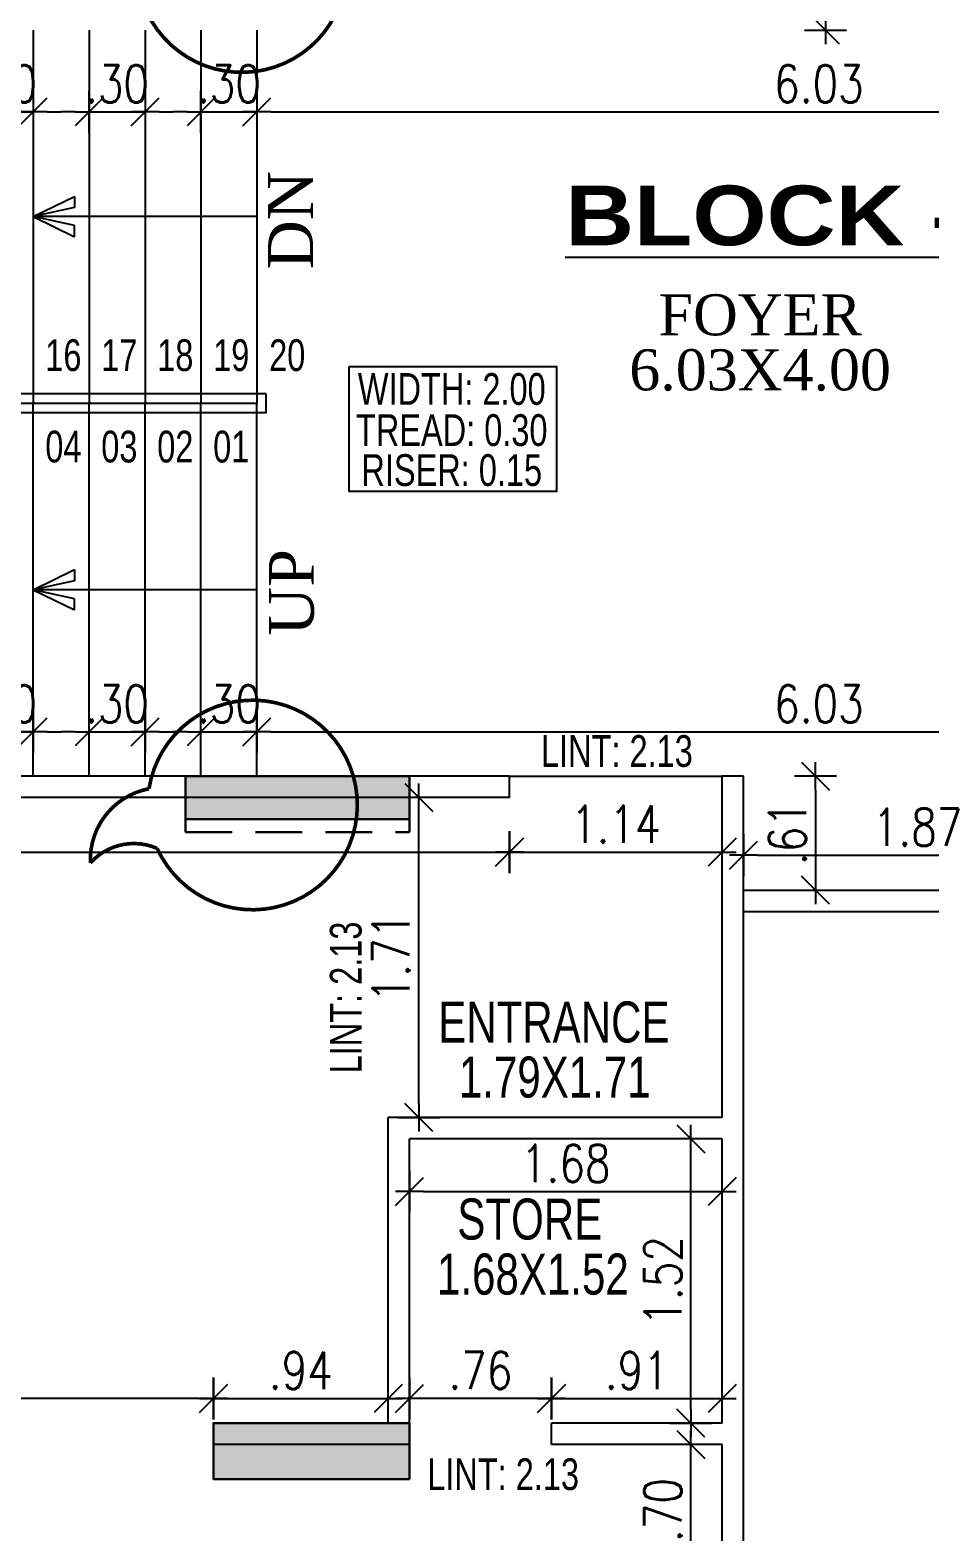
# Model space of a CAD drawing. Header units: inches. Extents: x 14331 to 14549, y 2557 to 2714.
# Drawn here: x 14392.74 to 14397.56, y 2588.55 to 2596.61 of the extents above; entities that cross this region are included whole.
import ezdxf
from ezdxf.enums import TextEntityAlignment as Align

# ---------------------------------------------------------------- set-up
doc = ezdxf.new("R2010")
doc.units = ezdxf.units.IN
doc.header["$LTSCALE"] = 0.25
doc.header["$MEASUREMENT"] = 0
doc.header["$PDMODE"] = 35
doc.linetypes.add('DASHEDX2', pattern=[1.5, 1, -0.5])
for name, color, linetype in [('dimension', 7, 'Continuous'), ('edge back', 34, 'Continuous'), ('proj-internal', 1, 'DASHEDX2'), ('Stair', 34, 'Continuous'), ('steel', 251, 'Continuous'), ('text', 7, 'Continuous'), ('text-large', 7, 'Continuous'), ('text-small', 7, 'Continuous'), ('wall', 7, 'Continuous'), ('WORK TEX', 6, 'Continuous')]:
    doc.layers.add(name, color=color, linetype=linetype)
doc.layers.add('P-COL', color=7, linetype='Continuous', lineweight=30)
doc.layers.add('P-COLHAT', color=8, linetype='Continuous', lineweight=25)
doc.styles.add('ARIAL', font='TIMES_0.TTF')
doc.styles.add('ARL', font='swisscl_0.ttf')
doc.styles.add('B', font='ARIBLK_0.TTF')
doc.styles.add('romans', font='romans.shx', dxfattribs={"width": 0.8})
doc.styles.add('TIME', font='TIMES_0.TTF')
doc.dimstyles.new('minitick-100', dxfattribs={"dimscale": 0.1, "dimtxt": 2, "dimasz": 0.75, "dimexe": 0.03125, "dimexo": 0.25, "dimgap": 0.5, "dimtad": 1, "dimzin": 4, "dimdsep": 46, "dimtxsty": 'romans', "dimblk1": 'MINITICK', "dimblk2": 'MINITICK', "dimsah": 1, "dimcen": 1, "dimse1": 1, "dimse2": 1, "dimclrd": 252, "dimclre": 256, "dimclrt": 256, "dimadec": 3, "dimazin": 0, "dimtfac": 0.8, "dimtix": 1, "dimtmove": 2, "dimatfit": 3, "dimfxl": 0, "dimtolj": 1, "dimtzin": 3, "dimarcsym": 0})

# ---------------------------------------------------------------- blocks, each defined once
blk = doc.blocks.new('BLC-A')
at = {"layer": 'P-COLHAT', "lineweight": 30}
for points in [[(-0.15, 3.3523), (-0.15, 3.5823), (1.05, 3.5823), (1.05, 3.3523)], [(1.05, -0.1857), (1.05, 0.1143), (0, 0.1143), (0, -0.1857)]]:
    blk.add_hatch(color=256, dxfattribs=at).paths.add_polyline_path(points)
at = {"layer": 'P-COL'}
for points in [[(-0.15, 3.3523), (-0.15, 3.5823), (1.05, 3.5823), (1.05, 3.3523)], [(1.05, -0.1857), (1.05, 0.1143), (0, 0.1143), (0, -0.1857)]]:
    blk.add_lwpolyline(points, close=True, dxfattribs=at)
blk = doc.blocks.new('MINITICK')
at = {"color": 7}
for p, q in [((0, -1.5), (0, 1.5)), ((1, 1), (-1, -1)), ((-1, 0), (1, 0))]:
    blk.add_line(p, q, dxfattribs=at)
blk = doc.blocks.new('*D80')
at = {"layer": 'Defpoints', "color": 0, "ltscale": 10, "transparency": 16777216}
for p in [(14392.4522, 2596.4318), (14392.7522, 2596.4318), (14392.7522, 2596.1679)]:
    blk.add_point(p, dxfattribs=at)
at = {"layer": 'dimension', "color": 252, "lineweight": -2, "ltscale": 10, "transparency": 16777216}
for p, q in [((14392.3772, 2596.1679), (14392.3022, 2596.1679)), ((14392.4522, 2596.1679), (14392.7522, 2596.1679)), ((14392.8272, 2596.1679), (14392.9022, 2596.1679))]:
    blk.add_line(p, q, dxfattribs=at)
at = {"layer": 'dimension', "color": 252, "lineweight": -2, "ltscale": 10, "transparency": 16777216, "xscale": 0.07500000000000001, "yscale": 0.07500000000000001, "zscale": 0.07500000000000001}
blk.add_blockref('MINITICK', (14392.4522, 2596.1679), dxfattribs=at)
at = {"layer": 'dimension', "color": 252, "lineweight": -2, "ltscale": 10, "transparency": 16777216, "xscale": 0.07500000000000001, "yscale": 0.07500000000000001, "zscale": 0.07500000000000001, "rotation": 180}
blk.add_blockref('MINITICK', (14392.7522, 2596.1679), dxfattribs=at)
at = {"layer": 'dimension', "ltscale": 10, "transparency": 16777216, "insert": (14392.6022, 2596.3179), "char_height": 0.2, "attachment_point": 5, "style": 'romans'}
blk.add_mtext('\\A1;.30', dxfattribs=at)
blk = doc.blocks.new('*D81')
at = {"layer": 'Defpoints', "color": 0, "ltscale": 10, "transparency": 16777216}
for p in [(14393.0522, 2596.4318), (14393.3522, 2596.4318), (14393.3522, 2596.1679)]:
    blk.add_point(p, dxfattribs=at)
at = {"layer": 'dimension', "color": 252, "lineweight": -2, "ltscale": 10, "transparency": 16777216}
for p, q in [((14392.9772, 2596.1679), (14392.9022, 2596.1679)), ((14393.0522, 2596.1679), (14393.3522, 2596.1679)), ((14393.4272, 2596.1679), (14393.5022, 2596.1679))]:
    blk.add_line(p, q, dxfattribs=at)
at = {"layer": 'dimension', "color": 252, "lineweight": -2, "ltscale": 10, "transparency": 16777216, "xscale": 0.07500000000000001, "yscale": 0.07500000000000001, "zscale": 0.07500000000000001}
blk.add_blockref('MINITICK', (14393.0522, 2596.1679), dxfattribs=at)
at = {"layer": 'dimension', "color": 252, "lineweight": -2, "ltscale": 10, "transparency": 16777216, "xscale": 0.07500000000000001, "yscale": 0.07500000000000001, "zscale": 0.07500000000000001, "rotation": 180}
blk.add_blockref('MINITICK', (14393.3522, 2596.1679), dxfattribs=at)
at = {"layer": 'dimension', "ltscale": 10, "transparency": 16777216, "insert": (14393.2022, 2596.3179), "char_height": 0.2, "attachment_point": 5, "style": 'romans'}
blk.add_mtext('\\A1;.30', dxfattribs=at)
blk = doc.blocks.new('*D82')
at = {"layer": 'Defpoints', "color": 0, "ltscale": 10, "transparency": 16777216}
for p in [(14393.6522, 2596.4318), (14393.9522, 2596.4318), (14393.9522, 2596.1679)]:
    blk.add_point(p, dxfattribs=at)
at = {"layer": 'dimension', "color": 252, "lineweight": -2, "ltscale": 10, "transparency": 16777216}
for p, q in [((14393.5772, 2596.1679), (14393.5022, 2596.1679)), ((14393.6522, 2596.1679), (14393.9522, 2596.1679)), ((14394.0272, 2596.1679), (14394.1022, 2596.1679))]:
    blk.add_line(p, q, dxfattribs=at)
at = {"layer": 'dimension', "color": 252, "lineweight": -2, "ltscale": 10, "transparency": 16777216, "xscale": 0.07500000000000001, "yscale": 0.07500000000000001, "zscale": 0.07500000000000001}
blk.add_blockref('MINITICK', (14393.6522, 2596.1679), dxfattribs=at)
at = {"layer": 'dimension', "color": 252, "lineweight": -2, "ltscale": 10, "transparency": 16777216, "xscale": 0.07500000000000001, "yscale": 0.07500000000000001, "zscale": 0.07500000000000001, "rotation": 180}
blk.add_blockref('MINITICK', (14393.9522, 2596.1679), dxfattribs=at)
at = {"layer": 'dimension', "ltscale": 10, "transparency": 16777216, "insert": (14393.8022, 2596.3179), "char_height": 0.2, "attachment_point": 5, "style": 'romans'}
blk.add_mtext('\\A1;.30', dxfattribs=at)
blk = doc.blocks.new('*D89')
at = {"layer": 'Defpoints', "color": 0, "ltscale": 10, "transparency": 16777216}
for p in [(14392.4522, 2593.1072), (14392.7522, 2593.1072), (14392.7522, 2592.8433)]:
    blk.add_point(p, dxfattribs=at)
at = {"layer": 'dimension', "color": 252, "lineweight": -2, "ltscale": 10, "transparency": 16777216}
for p, q in [((14392.3772, 2592.8433), (14392.3022, 2592.8433)), ((14392.4522, 2592.8433), (14392.7522, 2592.8433)), ((14392.8272, 2592.8433), (14392.9022, 2592.8433))]:
    blk.add_line(p, q, dxfattribs=at)
at = {"layer": 'dimension', "color": 252, "lineweight": -2, "ltscale": 10, "transparency": 16777216, "xscale": 0.07500000000000001, "yscale": 0.07500000000000001, "zscale": 0.07500000000000001}
blk.add_blockref('MINITICK', (14392.4522, 2592.8433), dxfattribs=at)
at = {"layer": 'dimension', "color": 252, "lineweight": -2, "ltscale": 10, "transparency": 16777216, "xscale": 0.07500000000000001, "yscale": 0.07500000000000001, "zscale": 0.07500000000000001, "rotation": 180}
blk.add_blockref('MINITICK', (14392.7522, 2592.8433), dxfattribs=at)
at = {"layer": 'dimension', "ltscale": 10, "transparency": 16777216, "insert": (14392.6022, 2592.9933), "char_height": 0.2, "attachment_point": 5, "style": 'romans'}
blk.add_mtext('\\A1;.30', dxfattribs=at)
blk = doc.blocks.new('*D90')
at = {"layer": 'Defpoints', "color": 0, "ltscale": 10, "transparency": 16777216}
for p in [(14393.0522, 2593.1072), (14393.3522, 2593.1072), (14393.3522, 2592.8433)]:
    blk.add_point(p, dxfattribs=at)
at = {"layer": 'dimension', "color": 252, "lineweight": -2, "ltscale": 10, "transparency": 16777216}
for p, q in [((14392.9772, 2592.8433), (14392.9022, 2592.8433)), ((14393.0522, 2592.8433), (14393.3522, 2592.8433)), ((14393.4272, 2592.8433), (14393.5022, 2592.8433))]:
    blk.add_line(p, q, dxfattribs=at)
at = {"layer": 'dimension', "color": 252, "lineweight": -2, "ltscale": 10, "transparency": 16777216, "xscale": 0.07500000000000001, "yscale": 0.07500000000000001, "zscale": 0.07500000000000001}
blk.add_blockref('MINITICK', (14393.0522, 2592.8433), dxfattribs=at)
at = {"layer": 'dimension', "color": 252, "lineweight": -2, "ltscale": 10, "transparency": 16777216, "xscale": 0.07500000000000001, "yscale": 0.07500000000000001, "zscale": 0.07500000000000001, "rotation": 180}
blk.add_blockref('MINITICK', (14393.3522, 2592.8433), dxfattribs=at)
at = {"layer": 'dimension', "ltscale": 10, "transparency": 16777216, "insert": (14393.2022, 2592.9933), "char_height": 0.2, "attachment_point": 5, "style": 'romans'}
blk.add_mtext('\\A1;.30', dxfattribs=at)
blk = doc.blocks.new('*D91')
at = {"layer": 'Defpoints', "color": 0, "ltscale": 10, "transparency": 16777216}
for p in [(14393.6522, 2593.1072), (14393.9522, 2593.1072), (14393.9522, 2592.8433)]:
    blk.add_point(p, dxfattribs=at)
at = {"layer": 'dimension', "color": 252, "lineweight": -2, "ltscale": 10, "transparency": 16777216}
for p, q in [((14393.5772, 2592.8433), (14393.5022, 2592.8433)), ((14393.6522, 2592.8433), (14393.9522, 2592.8433)), ((14394.0272, 2592.8433), (14394.1022, 2592.8433))]:
    blk.add_line(p, q, dxfattribs=at)
at = {"layer": 'dimension', "color": 252, "lineweight": -2, "ltscale": 10, "transparency": 16777216, "xscale": 0.07500000000000001, "yscale": 0.07500000000000001, "zscale": 0.07500000000000001}
blk.add_blockref('MINITICK', (14393.6522, 2592.8433), dxfattribs=at)
at = {"layer": 'dimension', "color": 252, "lineweight": -2, "ltscale": 10, "transparency": 16777216, "xscale": 0.07500000000000001, "yscale": 0.07500000000000001, "zscale": 0.07500000000000001, "rotation": 180}
blk.add_blockref('MINITICK', (14393.9522, 2592.8433), dxfattribs=at)
at = {"layer": 'dimension', "ltscale": 10, "transparency": 16777216, "insert": (14393.8022, 2592.9933), "char_height": 0.2, "attachment_point": 5, "style": 'romans'}
blk.add_mtext('\\A1;.30', dxfattribs=at)
blk = doc.blocks.new('*D93')
at = {"layer": 'Defpoints', "color": 0, "ltscale": 10, "transparency": 16777216}
for p in [(14396.5604, 2597.2162), (14396.5604, 2596.6065), (14397.001, 2596.6065)]:
    blk.add_point(p, dxfattribs=at)
at = {"layer": 'dimension', "color": 252, "lineweight": -2, "ltscale": 10, "transparency": 16777216}
blk.add_line((14397.001, 2597.1412), (14397.001, 2596.6815), dxfattribs=at)
at = {"layer": 'dimension', "color": 252, "lineweight": -2, "ltscale": 10, "transparency": 16777216, "xscale": 0.07500000000000001, "yscale": 0.07500000000000001, "zscale": 0.07500000000000001}
for p, rotation in [((14397.001, 2597.2162), 90), ((14397.001, 2596.6065), 270)]:
    blk.add_blockref('MINITICK', p, dxfattribs=dict(at, rotation=rotation))
at = {"layer": 'dimension', "ltscale": 10, "transparency": 16777216, "insert": (14396.851, 2596.9114), "char_height": 0.2, "attachment_point": 5, "rotation": 90, "style": 'romans'}
blk.add_mtext('\\A1;.61', dxfattribs=at)
blk = doc.blocks.new('*D170')
at = {"layer": 'Defpoints', "color": 0, "ltscale": 10, "transparency": 16777216}
for p in [(14399.9784, 2594.1692), (14393.9522, 2593.91), (14399.9784, 2592.8433)]:
    blk.add_point(p, dxfattribs=at)
at = {"layer": 'dimension', "color": 252, "lineweight": -2, "ltscale": 10, "transparency": 16777216}
blk.add_line((14394.0272, 2592.8433), (14399.9034, 2592.8433), dxfattribs=at)
at = {"layer": 'dimension', "color": 252, "lineweight": -2, "ltscale": 10, "transparency": 16777216, "xscale": 0.07500000000000001, "yscale": 0.07500000000000001, "zscale": 0.07500000000000001, "rotation": 180}
blk.add_blockref('MINITICK', (14393.9522, 2592.8433), dxfattribs=at)
at = {"layer": 'dimension', "color": 252, "lineweight": -2, "ltscale": 10, "transparency": 16777216, "xscale": 0.07500000000000001, "yscale": 0.07500000000000001, "zscale": 0.07500000000000001}
blk.add_blockref('MINITICK', (14399.9784, 2592.8433), dxfattribs=at)
at = {"layer": 'dimension', "ltscale": 10, "transparency": 16777216, "insert": (14396.9653, 2592.9933), "char_height": 0.2, "attachment_point": 5, "style": 'romans'}
blk.add_mtext('\\A1;6.03', dxfattribs=at)
blk = doc.blocks.new('*D183')
at = {"layer": 'Defpoints', "color": 0, "ltscale": 10, "transparency": 16777216}
for p in [(14399.9784, 2596.1679), (14393.9522, 2595.1776), (14399.9784, 2595.1774)]:
    blk.add_point(p, dxfattribs=at)
at = {"layer": 'dimension', "color": 252, "lineweight": -2, "ltscale": 10, "transparency": 16777216}
blk.add_line((14394.0272, 2596.1679), (14399.9034, 2596.1679), dxfattribs=at)
at = {"layer": 'dimension', "color": 252, "lineweight": -2, "ltscale": 10, "transparency": 16777216, "xscale": 0.07500000000000001, "yscale": 0.07500000000000001, "zscale": 0.07500000000000001, "rotation": 180}
blk.add_blockref('MINITICK', (14393.9522, 2596.1679), dxfattribs=at)
at = {"layer": 'dimension', "color": 252, "lineweight": -2, "ltscale": 10, "transparency": 16777216, "xscale": 0.07500000000000001, "yscale": 0.07500000000000001, "zscale": 0.07500000000000001}
blk.add_blockref('MINITICK', (14399.9784, 2596.1679), dxfattribs=at)
at = {"layer": 'dimension', "ltscale": 10, "transparency": 16777216, "insert": (14396.9653, 2596.3179), "char_height": 0.2, "attachment_point": 5, "style": 'romans'}
blk.add_mtext('\\A1;6.03', dxfattribs=at)
blk = doc.blocks.new('*D191')
at = {"layer": 'Defpoints', "color": 0, "ltscale": 10, "transparency": 16777216}
for p in [(14388.5192, 2592.4906), (14395.3061, 2592.4906), (14395.3061, 2592.1977)]:
    blk.add_point(p, dxfattribs=at)
at = {"layer": 'dimension', "color": 252, "lineweight": -2, "ltscale": 10, "transparency": 16777216}
blk.add_line((14388.5942, 2592.1977), (14395.2311, 2592.1977), dxfattribs=at)
at = {"layer": 'dimension', "color": 252, "lineweight": -2, "ltscale": 10, "transparency": 16777216, "xscale": 0.07500000000000001, "yscale": 0.07500000000000001, "zscale": 0.07500000000000001, "rotation": 180}
blk.add_blockref('MINITICK', (14388.5192, 2592.1977), dxfattribs=at)
at = {"layer": 'dimension', "color": 252, "lineweight": -2, "ltscale": 10, "transparency": 16777216, "xscale": 0.07500000000000001, "yscale": 0.07500000000000001, "zscale": 0.07500000000000001}
blk.add_blockref('MINITICK', (14395.3061, 2592.1977), dxfattribs=at)
at = {"layer": 'dimension', "ltscale": 10, "transparency": 16777216, "insert": (14391.9126, 2592.3477), "char_height": 0.2, "attachment_point": 5, "style": 'romans'}
blk.add_mtext('\\A1;6.79', dxfattribs=at)
blk = doc.blocks.new('*D192')
at = {"layer": 'Defpoints', "color": 0, "ltscale": 10, "transparency": 16777216}
for p in [(14395.3061, 2592.4906), (14396.4461, 2592.4906), (14396.4461, 2592.1977)]:
    blk.add_point(p, dxfattribs=at)
at = {"layer": 'dimension', "color": 252, "lineweight": -2, "ltscale": 10, "transparency": 16777216}
blk.add_line((14395.3811, 2592.1977), (14396.3711, 2592.1977), dxfattribs=at)
at = {"layer": 'dimension', "color": 252, "lineweight": -2, "ltscale": 10, "transparency": 16777216, "xscale": 0.07500000000000001, "yscale": 0.07500000000000001, "zscale": 0.07500000000000001, "rotation": 180}
blk.add_blockref('MINITICK', (14395.3061, 2592.1977), dxfattribs=at)
at = {"layer": 'dimension', "color": 252, "lineweight": -2, "ltscale": 10, "transparency": 16777216, "xscale": 0.07500000000000001, "yscale": 0.07500000000000001, "zscale": 0.07500000000000001}
blk.add_blockref('MINITICK', (14396.4461, 2592.1977), dxfattribs=at)
at = {"layer": 'dimension', "ltscale": 10, "transparency": 16777216, "insert": (14395.8761, 2592.3477), "char_height": 0.2, "attachment_point": 5, "style": 'romans'}
blk.add_mtext('\\A1;1.14', dxfattribs=at)
blk = doc.blocks.new('*D193')
at = {"layer": 'Defpoints', "color": 0, "ltscale": 10, "transparency": 16777216}
for p in [(14394.8202, 2592.4906), (14395.0377, 2592.4906), (14394.9322, 2590.7757)]:
    blk.add_point(p, dxfattribs=at)
at = {"layer": 'dimension', "color": 252, "lineweight": -2, "ltscale": 10, "transparency": 16777216}
blk.add_line((14394.8202, 2590.8507), (14394.8202, 2592.4156), dxfattribs=at)
at = {"layer": 'dimension', "color": 252, "lineweight": -2, "ltscale": 10, "transparency": 16777216, "xscale": 0.07500000000000001, "yscale": 0.07500000000000001, "zscale": 0.07500000000000001}
for p, rotation in [((14394.8202, 2592.4906), 90), ((14394.8202, 2590.7757), 270)]:
    blk.add_blockref('MINITICK', p, dxfattribs=dict(at, rotation=rotation))
at = {"layer": 'dimension', "ltscale": 10, "transparency": 16777216, "insert": (14394.6702, 2591.6332), "char_height": 0.2, "attachment_point": 5, "rotation": 90, "style": 'romans'}
blk.add_mtext('\\A1;1.71', dxfattribs=at)
blk = doc.blocks.new('*D194')
at = {"layer": 'Defpoints', "color": 0, "ltscale": 10, "transparency": 16777216}
for p in [(14396.5604, 2592.605), (14396.5604, 2591.9952), (14396.9464, 2591.9952)]:
    blk.add_point(p, dxfattribs=at)
at = {"layer": 'dimension', "color": 252, "lineweight": -2, "ltscale": 10, "transparency": 16777216}
blk.add_line((14396.9464, 2592.53), (14396.9464, 2592.0702), dxfattribs=at)
at = {"layer": 'dimension', "color": 252, "lineweight": -2, "ltscale": 10, "transparency": 16777216, "xscale": 0.07500000000000001, "yscale": 0.07500000000000001, "zscale": 0.07500000000000001}
for p, rotation in [((14396.9464, 2592.605), 90), ((14396.9464, 2591.9952), 270)]:
    blk.add_blockref('MINITICK', p, dxfattribs=dict(at, rotation=rotation))
at = {"layer": 'dimension', "ltscale": 10, "transparency": 16777216, "insert": (14396.7964, 2592.3001), "char_height": 0.2, "attachment_point": 5, "rotation": 90, "style": 'romans'}
blk.add_mtext('\\A1;.61', dxfattribs=at)
blk = doc.blocks.new('*D195')
at = {"layer": 'Defpoints', "color": 0, "ltscale": 10, "transparency": 16777216}
for p in [(14398.4278, 2592.182), (14396.5604, 2592.0993), (14398.4278, 2592.0993)]:
    blk.add_point(p, dxfattribs=at)
at = {"layer": 'dimension', "color": 252, "lineweight": -2, "ltscale": 10, "transparency": 16777216}
blk.add_line((14396.6354, 2592.182), (14398.3528, 2592.182), dxfattribs=at)
at = {"layer": 'dimension', "color": 252, "lineweight": -2, "ltscale": 10, "transparency": 16777216, "xscale": 0.07500000000000001, "yscale": 0.07500000000000001, "zscale": 0.07500000000000001, "rotation": 180}
blk.add_blockref('MINITICK', (14396.5604, 2592.182), dxfattribs=at)
at = {"layer": 'dimension', "color": 252, "lineweight": -2, "ltscale": 10, "transparency": 16777216, "xscale": 0.07500000000000001, "yscale": 0.07500000000000001, "zscale": 0.07500000000000001}
blk.add_blockref('MINITICK', (14398.4278, 2592.182), dxfattribs=at)
at = {"layer": 'dimension', "ltscale": 10, "transparency": 16777216, "insert": (14397.4941, 2592.332), "char_height": 0.2, "attachment_point": 5, "style": 'romans'}
blk.add_mtext('\\A1;1.87', dxfattribs=at)
blk = doc.blocks.new('*D196')
at = {"layer": 'Defpoints', "color": 0, "ltscale": 10, "transparency": 16777216}
for p in [(14394.7692, 2590.6614), (14396.4461, 2590.6614), (14396.4461, 2590.3791)]:
    blk.add_point(p, dxfattribs=at)
at = {"layer": 'dimension', "color": 252, "lineweight": -2, "ltscale": 10, "transparency": 16777216}
blk.add_line((14394.8442, 2590.3791), (14396.3711, 2590.3791), dxfattribs=at)
at = {"layer": 'dimension', "color": 252, "lineweight": -2, "ltscale": 10, "transparency": 16777216, "xscale": 0.07500000000000001, "yscale": 0.07500000000000001, "zscale": 0.07500000000000001, "rotation": 180}
blk.add_blockref('MINITICK', (14394.7692, 2590.3791), dxfattribs=at)
at = {"layer": 'dimension', "color": 252, "lineweight": -2, "ltscale": 10, "transparency": 16777216, "xscale": 0.07500000000000001, "yscale": 0.07500000000000001, "zscale": 0.07500000000000001}
blk.add_blockref('MINITICK', (14396.4461, 2590.3791), dxfattribs=at)
at = {"layer": 'dimension', "ltscale": 10, "transparency": 16777216, "insert": (14395.6076, 2590.5291), "char_height": 0.2, "attachment_point": 5, "style": 'romans'}
blk.add_mtext('\\A1;1.68', dxfattribs=at)
blk = doc.blocks.new('*D197')
at = {"layer": 'Defpoints', "color": 0, "ltscale": 10, "transparency": 16777216}
for p in [(14396.2784, 2590.6614), (14396.4461, 2590.6614), (14396.4461, 2589.137)]:
    blk.add_point(p, dxfattribs=at)
at = {"layer": 'dimension', "color": 252, "lineweight": -2, "ltscale": 10, "transparency": 16777216}
blk.add_line((14396.2784, 2589.212), (14396.2784, 2590.5864), dxfattribs=at)
at = {"layer": 'dimension', "color": 252, "lineweight": -2, "ltscale": 10, "transparency": 16777216, "xscale": 0.07500000000000001, "yscale": 0.07500000000000001, "zscale": 0.07500000000000001}
for p, rotation in [((14396.2784, 2590.6614), 90), ((14396.2784, 2589.137), 270)]:
    blk.add_blockref('MINITICK', p, dxfattribs=dict(at, rotation=rotation))
at = {"layer": 'dimension', "ltscale": 10, "transparency": 16777216, "insert": (14396.1284, 2589.8992), "char_height": 0.2, "attachment_point": 5, "rotation": 90, "style": 'romans'}
blk.add_mtext('\\A1;1.52', dxfattribs=at)
blk = doc.blocks.new('*D198')
at = {"layer": 'Defpoints', "color": 0, "ltscale": 10, "transparency": 16777216}
for p in [(14396.4461, 2589.2694), (14395.5314, 2589.137), (14396.4461, 2589.137)]:
    blk.add_point(p, dxfattribs=at)
at = {"layer": 'dimension', "color": 252, "lineweight": -2, "ltscale": 10, "transparency": 16777216}
blk.add_line((14395.6064, 2589.2694), (14396.3711, 2589.2694), dxfattribs=at)
at = {"layer": 'dimension', "color": 252, "lineweight": -2, "ltscale": 10, "transparency": 16777216, "xscale": 0.07500000000000001, "yscale": 0.07500000000000001, "zscale": 0.07500000000000001, "rotation": 180}
blk.add_blockref('MINITICK', (14395.5314, 2589.2694), dxfattribs=at)
at = {"layer": 'dimension', "color": 252, "lineweight": -2, "ltscale": 10, "transparency": 16777216, "xscale": 0.07500000000000001, "yscale": 0.07500000000000001, "zscale": 0.07500000000000001}
blk.add_blockref('MINITICK', (14396.4461, 2589.2694), dxfattribs=at)
at = {"layer": 'dimension', "ltscale": 10, "transparency": 16777216, "insert": (14395.9887, 2589.4194), "char_height": 0.2, "attachment_point": 5, "style": 'romans'}
blk.add_mtext('\\A1;.91', dxfattribs=at)
blk = doc.blocks.new('*D199')
at = {"layer": 'Defpoints', "color": 0, "ltscale": 10, "transparency": 16777216}
for p in [(14394.7692, 2589.2694), (14394.7692, 2589.0226), (14395.5314, 2589.0226)]:
    blk.add_point(p, dxfattribs=at)
at = {"layer": 'dimension', "color": 252, "lineweight": -2, "ltscale": 10, "transparency": 16777216}
blk.add_line((14395.4564, 2589.2694), (14394.8442, 2589.2694), dxfattribs=at)
at = {"layer": 'dimension', "color": 252, "lineweight": -2, "ltscale": 10, "transparency": 16777216, "xscale": 0.07500000000000001, "yscale": 0.07500000000000001, "zscale": 0.07500000000000001, "rotation": 180}
blk.add_blockref('MINITICK', (14394.7692, 2589.2694), dxfattribs=at)
at = {"layer": 'dimension', "color": 252, "lineweight": -2, "ltscale": 10, "transparency": 16777216, "xscale": 0.07500000000000001, "yscale": 0.07500000000000001, "zscale": 0.07500000000000001}
blk.add_blockref('MINITICK', (14395.5314, 2589.2694), dxfattribs=at)
at = {"layer": 'dimension', "ltscale": 10, "transparency": 16777216, "insert": (14395.1503, 2589.4194), "char_height": 0.2, "attachment_point": 5, "style": 'romans'}
blk.add_mtext('\\A1;.76', dxfattribs=at)
blk = doc.blocks.new('*D206')
at = {"layer": 'Defpoints', "color": 0, "ltscale": 10, "transparency": 16777216}
for p in [(14390.4628, 2589.2694), (14390.4628, 2588.987), (14393.7192, 2588.987)]:
    blk.add_point(p, dxfattribs=at)
at = {"layer": 'dimension', "color": 252, "lineweight": -2, "ltscale": 10, "transparency": 16777216}
blk.add_line((14393.6442, 2589.2694), (14390.5378, 2589.2694), dxfattribs=at)
at = {"layer": 'dimension', "color": 252, "lineweight": -2, "ltscale": 10, "transparency": 16777216, "xscale": 0.07500000000000001, "yscale": 0.07500000000000001, "zscale": 0.07500000000000001, "rotation": 180}
blk.add_blockref('MINITICK', (14390.4628, 2589.2694), dxfattribs=at)
at = {"layer": 'dimension', "color": 252, "lineweight": -2, "ltscale": 10, "transparency": 16777216, "xscale": 0.07500000000000001, "yscale": 0.07500000000000001, "zscale": 0.07500000000000001}
blk.add_blockref('MINITICK', (14393.7192, 2589.2694), dxfattribs=at)
at = {"layer": 'dimension', "ltscale": 10, "transparency": 16777216, "insert": (14392.091, 2589.4194), "char_height": 0.2, "attachment_point": 5, "style": 'romans'}
blk.add_mtext('\\A1;3.26', dxfattribs=at)
blk = doc.blocks.new('*D207')
at = {"layer": 'Defpoints', "color": 0, "ltscale": 10, "transparency": 16777216}
for p in [(14394.6549, 2589.2694), (14393.7192, 2589.137), (14394.6549, 2589.137)]:
    blk.add_point(p, dxfattribs=at)
at = {"layer": 'dimension', "color": 252, "lineweight": -2, "ltscale": 10, "transparency": 16777216}
blk.add_line((14393.7942, 2589.2694), (14394.5799, 2589.2694), dxfattribs=at)
at = {"layer": 'dimension', "color": 252, "lineweight": -2, "ltscale": 10, "transparency": 16777216, "xscale": 0.07500000000000001, "yscale": 0.07500000000000001, "zscale": 0.07500000000000001, "rotation": 180}
blk.add_blockref('MINITICK', (14393.7192, 2589.2694), dxfattribs=at)
at = {"layer": 'dimension', "color": 252, "lineweight": -2, "ltscale": 10, "transparency": 16777216, "xscale": 0.07500000000000001, "yscale": 0.07500000000000001, "zscale": 0.07500000000000001}
blk.add_blockref('MINITICK', (14394.6549, 2589.2694), dxfattribs=at)
at = {"layer": 'dimension', "ltscale": 10, "transparency": 16777216, "insert": (14394.1871, 2589.4194), "char_height": 0.2, "attachment_point": 5, "style": 'romans'}
blk.add_mtext('\\A1;.94', dxfattribs=at)
blk = doc.blocks.new('*D208')
at = {"layer": 'Defpoints', "color": 0, "ltscale": 10, "transparency": 16777216}
for p in [(14396.2784, 2589.0226), (14396.4461, 2589.0226), (14396.4461, 2588.318)]:
    blk.add_point(p, dxfattribs=at)
at = {"layer": 'dimension', "color": 252, "lineweight": -2, "ltscale": 10, "transparency": 16777216}
blk.add_line((14396.2784, 2588.393), (14396.2784, 2588.9476), dxfattribs=at)
at = {"layer": 'dimension', "color": 252, "lineweight": -2, "ltscale": 10, "transparency": 16777216, "xscale": 0.07500000000000001, "yscale": 0.07500000000000001, "zscale": 0.07500000000000001}
for p, rotation in [((14396.2784, 2589.0226), 90), ((14396.2784, 2588.318), 270)]:
    blk.add_blockref('MINITICK', p, dxfattribs=dict(at, rotation=rotation))
at = {"layer": 'dimension', "ltscale": 10, "transparency": 16777216, "insert": (14396.1284, 2588.6703), "char_height": 0.2, "attachment_point": 5, "rotation": 90, "style": 'romans'}
blk.add_mtext('\\A1;.70', dxfattribs=at)

msp = doc.modelspace()

# ---------------------------------------------------------------- linework, layer by layer
at = {"layer": 'edge back', "color": 3, "const_width": 0.0195}
for points in [[(14393.3589, 2597.1741, -0.321855), (14393.0011, 2597.252, 0.372837), (14393.3153, 2596.8544, 6.819595)], [(14393.417, 2592.2187, 0.321855), (14393.0593, 2592.1409, -0.372837), (14393.3734, 2592.5384, -6.819595)]]:
    msp.add_lwpolyline(points, format="xyb", close=True, dxfattribs=at)
at = {"layer": 'proj-internal', "color": 5, "lineweight": 30}
msp.add_lwpolyline([(14393.5692, 2592.375), (14393.5692, 2592.305), (14394.7692, 2592.305), (14394.7692, 2592.375)], dxfattribs=at)
at = {"layer": 'Stair', "ltscale": 2}
for p, q in [((14392.7522, 2596.6065), (14392.7522, 2594.6057)), ((14393.0522, 2596.6065), (14393.0522, 2594.6057)), ((14393.3522, 2596.6065), (14393.3522, 2594.6057)), ((14393.6522, 2596.6065), (14393.6522, 2594.6057)), ((14393.9522, 2596.6065), (14393.9522, 2594.6057)), ((14392.7522, 2595.6061), (14392.9732, 2595.7142)), ((14392.9732, 2595.6541), (14392.7522, 2595.6061)), ((14392.9732, 2595.7142), (14392.9732, 2595.6541)), ((14393.9522, 2595.6061), (14392.7522, 2595.6061)), ((14392.7522, 2595.6061), (14392.9732, 2595.498)), ((14392.9732, 2595.5581), (14392.7522, 2595.6061)), ((14392.9732, 2595.498), (14392.9732, 2595.5581)), ((14391.2522, 2594.6057), (14393.9522, 2594.6057)), ((14392.7522, 2592.605), (14392.7522, 2594.6057)), ((14393.0522, 2592.605), (14393.0522, 2594.6057)), ((14393.3522, 2592.605), (14393.3522, 2594.6057)), ((14393.6522, 2592.605), (14393.6522, 2594.6057)), ((14393.9522, 2592.605), (14393.9522, 2594.6057)), ((14392.7522, 2593.6053), (14392.9732, 2593.7134)), ((14392.9732, 2593.7134), (14392.9732, 2593.6534)), ((14392.9732, 2593.6534), (14392.7522, 2593.6053)), ((14393.9522, 2593.6053), (14392.7522, 2593.6053)), ((14392.7522, 2593.6053), (14392.9732, 2593.4973)), ((14392.9732, 2593.5573), (14392.7522, 2593.6053)), ((14392.9732, 2593.4973), (14392.9732, 2593.5573))]:
    msp.add_line(p, q, dxfattribs=at)
at = {"layer": 'steel', "ltscale": 10}
msp.add_lwpolyline([(14394.0022, 2594.6557), (14391.2022, 2594.6557), (14391.2022, 2594.5557), (14394.0022, 2594.5557)], close=True, dxfattribs=at)
at = {"layer": 'wall'}
for p, q in [((14395.3061, 2592.605), (14386.5756, 2592.605)), ((14395.3061, 2592.4906), (14395.3061, 2592.605)), ((14395.3061, 2592.605), (14396.4461, 2592.605)), ((14396.4461, 2590.7757), (14396.4461, 2592.605)), ((14396.5604, 2592.605), (14396.4461, 2592.605)), ((14396.5604, 2588.318), (14396.5604, 2592.605)), ((14395.3061, 2592.4906), (14388.5192, 2592.4906)), ((14396.5604, 2591.9952), (14398.4278, 2591.9952)), ((14396.5604, 2591.8809), (14398.4278, 2591.8809)), ((14394.6549, 2589.137), (14394.6549, 2590.7757)), ((14396.4461, 2590.7757), (14394.6549, 2590.7757)), ((14394.7692, 2589.0226), (14394.7692, 2590.6614)), ((14396.4461, 2590.6614), (14394.7692, 2590.6614)), ((14396.4461, 2589.137), (14396.4461, 2590.6614)), ((14394.6549, 2589.137), (14393.7192, 2589.137)), ((14393.7192, 2589.0226), (14393.7192, 2589.137)), ((14395.5314, 2589.0226), (14395.5314, 2589.137)), ((14396.4461, 2589.137), (14395.5314, 2589.137)), ((14394.7692, 2589.0226), (14393.7192, 2589.0226)), ((14396.4461, 2589.0226), (14395.5314, 2589.0226)), ((14396.4461, 2588.318), (14396.4461, 2589.0226))]:
    msp.add_line(p, q, dxfattribs=at)
at = {"layer": 'WORK TEX'}
msp.add_lwpolyline([(14394.4469, 2594.8024), (14395.5589, 2594.8024), (14395.5589, 2594.1313), (14394.4469, 2594.1313)], close=True, dxfattribs=at)

# ---------------------------------------------------------------- block references
at = {"layer": 'P-COLHAT'}
msp.add_blockref('BLC-A', (14393.7192, 2589.0226), dxfattribs=at)

# ---------------------------------------------------------------- texts
at = {"layer": 'text', "color": 1, "style": 'B'}
msp.add_text('%%UBLOCK - A', height=0.32, dxfattribs=at).set_placement((14395.6046, 2595.4523))
at = {"layer": 'text-large'}
for s, style, p in [('FOYER', 'ARIAL', (14396.65, 2595.0798)), ('6.03X4.00', 'ARIAL', (14396.6499, 2594.7847)), ('ENTRANCE', 'ARL', (14395.5441, 2591.2875)), ('1.79X1.71', 'ARL', (14395.5487, 2590.9924)), ('STORE', 'ARL', (14395.4148, 2590.2311)), ('1.68X1.52', 'ARL', (14395.4314, 2589.936))]:
    msp.add_text(s, height=0.22, dxfattribs=dict(at, style=style)).set_placement(p, align=Align.MIDDLE_CENTER)
at = {"layer": 'text-small', "style": 'TIME'}
for s, p in [('DN', (14394.2527, 2595.3243)), ('UP', (14394.2568, 2593.3584))]:
    msp.add_text(s, height=0.24085, rotation=90, dxfattribs=at).set_placement(p)
at = {"layer": 'WORK TEX', "style": 'ARL'}
for s, p in [('16', (14392.9144, 2594.8633)), ('17', (14393.2144, 2594.8633)), ('18', (14393.5144, 2594.8633)), ('19', (14393.8144, 2594.8633)), ('20', (14394.1144, 2594.8633)), ('WIDTH: 2.00', (14394.9966, 2594.682)), ('TREAD: 0.30', (14394.9966, 2594.4613)), ('04', (14392.9144, 2594.3731)), ('03', (14393.2144, 2594.3731)), ('02', (14393.5144, 2594.3731)), ('01', (14393.8144, 2594.3731)), ('RISER: 0.15', (14394.9966, 2594.247)), ('LINT: 2.13', (14395.882, 2592.7407)), ('LINT: 2.13', (14395.272, 2588.8631))]:
    msp.add_text(s, height=0.17, dxfattribs=at).set_placement(p, align=Align.MIDDLE_CENTER)
msp.add_text('LINT: 2.13', height=0.17, rotation=90, dxfattribs=at).set_placement((14394.4282, 2591.4192), align=Align.MIDDLE_CENTER)

# ---------------------------------------------------------------- dimensions: what is measured, and where the dimension line sits
at = {"layer": 'dimension', "ltscale": 10}
for base, p1, p2, picture, middle in [((14397.001, 2596.6065), (14396.5604, 2597.2162), (14396.5604, 2596.6065), '*D93', (14396.851, 2596.9114)), ((14396.9464, 2591.9952), (14396.5604, 2592.605), (14396.5604, 2591.9952), '*D194', (14396.7964, 2592.3001)), ((14394.8202, 2592.4906), (14394.9322, 2590.7757), (14395.0377, 2592.4906), '*D193', (14394.6702, 2591.6332)), ((14396.2784, 2590.6614), (14396.4461, 2589.137), (14396.4461, 2590.6614), '*D197', (14396.1284, 2589.8992)), ((14396.2784, 2589.0226), (14396.4461, 2588.318), (14396.4461, 2589.0226), '*D208', (14396.1284, 2588.6703))]:
    dim = msp.add_linear_dim(base=base, p1=p1, p2=p2, angle=90, dimstyle='minitick-100', dxfattribs=at)
    dim.commit()
    dim.dimension.update_dxf_attribs({"geometry": picture, "text_midpoint": middle})
for base, p1, p2, picture, middle in [((14392.7522, 2596.1679), (14392.4522, 2596.4318), (14392.7522, 2596.4318), '*D80', (14392.6022, 2596.3179)), ((14393.3522, 2596.1679), (14393.0522, 2596.4318), (14393.3522, 2596.4318), '*D81', (14393.2022, 2596.3179)), ((14393.9522, 2596.1679), (14393.6522, 2596.4318), (14393.9522, 2596.4318), '*D82', (14393.8022, 2596.3179)), ((14399.9784, 2596.1679), (14393.9522, 2595.1776), (14399.9784, 2595.1774), '*D183', (14396.9653, 2596.3179)), ((14399.9784, 2592.8433), (14393.9522, 2593.91), (14399.9784, 2594.1692), '*D170', (14396.9653, 2592.9933)), ((14392.7522, 2592.8433), (14392.4522, 2593.1072), (14392.7522, 2593.1072), '*D89', (14392.6022, 2592.9933)), ((14393.3522, 2592.8433), (14393.0522, 2593.1072), (14393.3522, 2593.1072), '*D90', (14393.2022, 2592.9933)), ((14393.9522, 2592.8433), (14393.6522, 2593.1072), (14393.9522, 2593.1072), '*D91', (14393.8022, 2592.9933)), ((14395.3061, 2592.1977), (14388.5192, 2592.4906), (14395.3061, 2592.4906), '*D191', (14391.9126, 2592.3477)), ((14396.4461, 2592.1977), (14395.3061, 2592.4906), (14396.4461, 2592.4906), '*D192', (14395.8761, 2592.3477)), ((14398.4278, 2592.182), (14396.5604, 2592.0993), (14398.4278, 2592.0993), '*D195', (14397.4941, 2592.332)), ((14396.4461, 2590.3791), (14394.7692, 2590.6614), (14396.4461, 2590.6614), '*D196', (14395.6076, 2590.5291)), ((14390.4628, 2589.2694), (14393.7192, 2588.987), (14390.4628, 2588.987), '*D206', (14392.091, 2589.4194)), ((14394.6549, 2589.2694), (14393.7192, 2589.137), (14394.6549, 2589.137), '*D207', (14394.1871, 2589.4194)), ((14394.7692, 2589.2694), (14395.5314, 2589.0226), (14394.7692, 2589.0226), '*D199', (14395.1503, 2589.4194)), ((14396.4461, 2589.2694), (14395.5314, 2589.137), (14396.4461, 2589.137), '*D198', (14395.9887, 2589.4194))]:
    dim = msp.add_linear_dim(base=base, p1=p1, p2=p2, dimstyle='minitick-100', dxfattribs=at)
    dim.commit()
    dim.dimension.update_dxf_attribs({"geometry": picture, "text_midpoint": middle})

doc.saveas('drawing.dxf')
